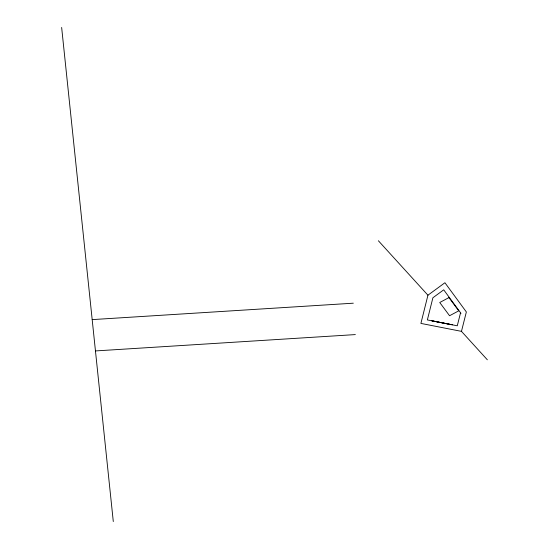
<?xml version="1.0" encoding="UTF-8"?>
<svg xmlns="http://www.w3.org/2000/svg" width="549" height="549" viewBox="0 0 549 549"><rect width="100%" height="100%" fill="white"/><g stroke="black" fill="none" stroke-linecap="round" stroke-linejoin="round"><path stroke-width="0.82" d="M461.469 331.363L466.355 311.962L444.923 282.742L427.939 295.204L420.898 323.409L461.469 331.363L487.354 359.808M431.946 320.836L452.417 324.816M92.184 319.614L353.316 303.192M95.457 350.935L355.354 334.588M449.521 324.267L427.362 319.937L432.9 297.764L443.722 289.824L460.982 313.362L460.426 313.253L457.269 325.797L431.953 320.808M378.378 240.757L427.939 295.204M61.646 27.45L113.293 521.55M448.945 297.599L439.749 302.506L449.562 315.737L458.751 310.837L448.945 297.599"/></g></svg>
